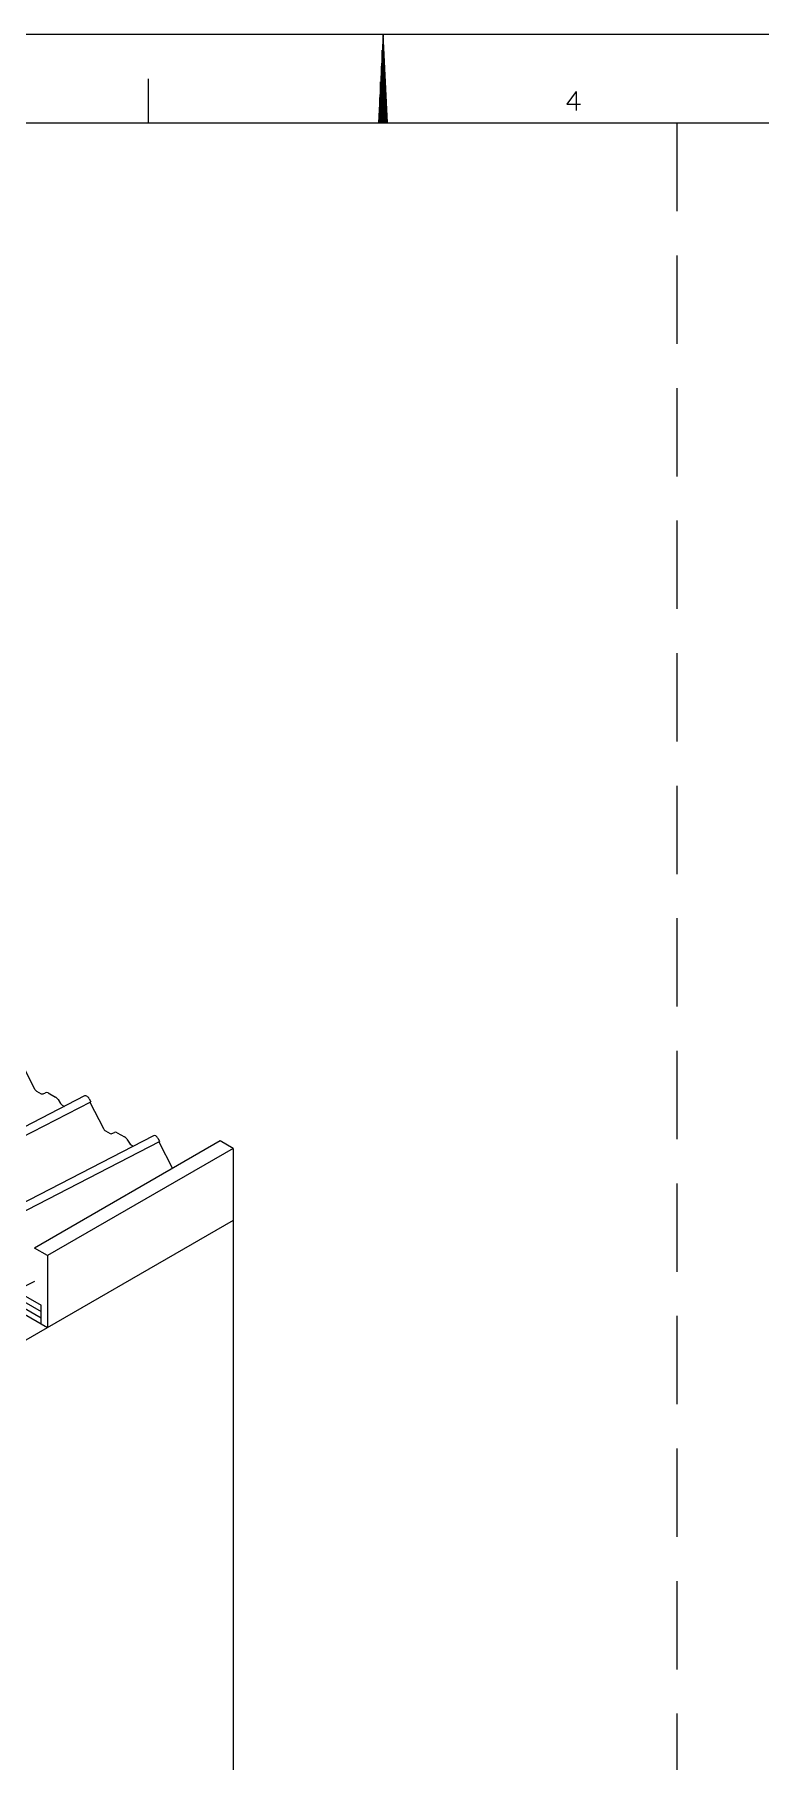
# Model space of a CAD drawing. Header units: millimetres. Extents: x -312439 to 477422, y -331570 to 212570.
# Drawn here: x 401416 to 405518, y 104142 to 113913 of the extents above; entities that cross this region are included whole.
import ezdxf

# ---------------------------------------------------------------- set-up
doc = ezdxf.new("R2010")
doc.units = ezdxf.units.MM
doc.linetypes.add('DASHED', pattern=[0.75, 0.5, -0.25])
doc.layers.add('FORMATO A1', color=1, linetype='Continuous')

# ---------------------------------------------------------------- blocks, each defined once
blk = doc.blocks.new('A$C2D342850')
at = {"layer": 'FORMATO A1', "color": 1, "linetype": 'Continuous'}
for p, q in [((84100, 0), (0, 0)), ((34150, 0), (34099.5, -1000)), ((34150, -1000), (34150, 0)), ((34200.5, -1000), (34150, 0)), ((34141, -1000), (34141, -178.22)), ((34159, -1000), (34159, -178.22)), ((34132, -1000), (34132, -356.44)), ((34168, -1000), (34168, -356.44)), ((31500, -1000), (31500, -500)), ((34123, -1000), (34123, -534.65)), ((34177, -1000), (34177, -534.65)), ((34114, -1000), (34114, -712.87)), ((34186, -1000), (34186, -712.87)), ((36331.76, -643.44), (36331.76, -860)), ((34105, -1000), (34105, -891.09)), ((34195, -1000), (34195, -891.09))]:
    blk.add_line(p, q, dxfattribs=at)
at = {"layer": 'FORMATO A1', "color": 2, "linetype": 'Continuous'}
blk.add_line((2500, -1000), (83100, -1000), dxfattribs=at)
at = {"layer": 'FORMATO A1', "color": 1, "linetype": 'Continuous'}
blk.add_lwpolyline([(36331.76, -643.44), (36228.64, -787.81), (36383.33, -787.81)], dxfattribs=at)

msp = doc.modelspace()

# ---------------------------------------------------------------- linework, layer by layer
at = {"linetype": 'DASHED', "ltscale": 1000}
msp.add_line((405045.841, 113412.941), (405045.841, 84712.941), dxfattribs=at)
at = {"color": 0, "linetype": 'Continuous', "lineweight": 0, "extrusion": (0, 0.816497, 0.57735)}
for p, q in [((396734.042, 109377.832), (401453.538, 106653.03)), ((396734.042, 109342.828), (401489.123, 106597.48)), ((401338.961, 108097.607), (401415.684, 107947.496)), ((401698.556, 107907.58), (400553.533, 107317.427)), ((400587.997, 107284.64), (401733.02, 107874.793)), ((401426.576, 107935.513), (401453.862, 107920.523)), ((401463.518, 107919.453), (401478.263, 107926.073)), ((401492.445, 107924.503), (401534.725, 107901.274)), ((401548.594, 107887.433), (401562.598, 107865.017)), ((401724.383, 107891.692), (401733.02, 107874.793)), ((401728.498, 107872.462), (401805.042, 107722.7)), ((401572.042, 107855.593), (401584.456, 107848.772)), ((402087.915, 107682.784), (400942.891, 107092.631)), ((401815.935, 107710.717), (401843.22, 107695.726)), ((401852.876, 107694.657), (401867.622, 107701.277)), ((401881.803, 107699.707), (401924.083, 107676.477)), ((400977.355, 107059.844), (402122.379, 107649.997)), ((402465.307, 107653.216), (401415.502, 107047.111)), ((402538.928, 107610.71), (401489.123, 107004.605)), ((401937.952, 107662.637), (401951.957, 107640.221)), ((401961.4, 107630.797), (401973.815, 107623.976)), ((402113.741, 107666.896), (402122.379, 107649.997)), ((402118.331, 107647.911), (402195.251, 107497.413)), ((402538.928, 107610.71), (402465.307, 107653.216)), ((402538.928, 107610.71), (402538.928, 103328.094)), ((402538.928, 107203.585), (397420.07, 104248.211)), ((401489.123, 107004.605), (401415.502, 107047.111)), ((401489.123, 107004.605), (401489.123, 106597.48)), ((401257.723, 106801.088), (401453.538, 106688.034)), ((401289.757, 106817.598), (401453.538, 106723.039)), ((401367.565, 106834.557), (401417.571, 106860.33)), ((401453.538, 106618.025), (401453.538, 106723.039))]:
    msp.add_line(p, q, dxfattribs=at)
at = {"color": 0, "linetype": 'Continuous', "lineweight": 0}
for centre, major_axis, start_param, end_param in [((401427.028, 107953.211), (9.58, -18.587), 4.70678719, 5.54908023), ((401454.313, 107938.221), (9.58, -18.587), 5.54908023, 6.25043545), ((401491.782, 107898.511), (-14.069, 27.297), 5.54908023, 6.25043545), ((401534.062, 107875.282), (14.069, -27.297), 1.70613235, 2.40748757), ((401710.381, 107884.638), (-11.825, 22.942), 4.70678719, 6.28318531), ((401572.493, 107873.291), (9.58, -18.587), 4.84772501, 5.54908023), ((401816.386, 107728.415), (9.58, -18.587), 4.70678719, 5.54908023), ((401843.671, 107713.425), (9.58, -18.587), 5.54908023, 6.25043545), ((401881.14, 107673.715), (-14.069, 27.297), 5.54908023, 6.25043545), ((401923.42, 107650.486), (14.069, -27.297), 1.70613235, 2.40748757), ((402099.739, 107659.842), (-11.825, 22.942), 4.70678719, 6.28318531), ((401961.852, 107648.495), (9.58, -18.587), 4.84772501, 5.54908023), ((402206.596, 107503.128), (9.58, -18.587), 4.70678719, 4.71149071)]:
    msp.add_ellipse(centre, major_axis=major_axis, ratio=0.60744863, start_param=start_param, end_param=end_param, dxfattribs=at)
at = {"layer": 'FORMATO A1', "color": 2, "linetype": 'Continuous'}
msp.add_line((387560.008, 113412.941, 0), (427860.008, 113412.941, 0), dxfattribs=at)

# ---------------------------------------------------------------- block references
at = {"layer": 'FORMATO A1', "xscale": 0.5, "yscale": 0.5, "zscale": 0.5}
msp.add_blockref('A$C2D342850', (386310.008, 113912.941, 0), dxfattribs=at)

doc.saveas('drawing.dxf')
